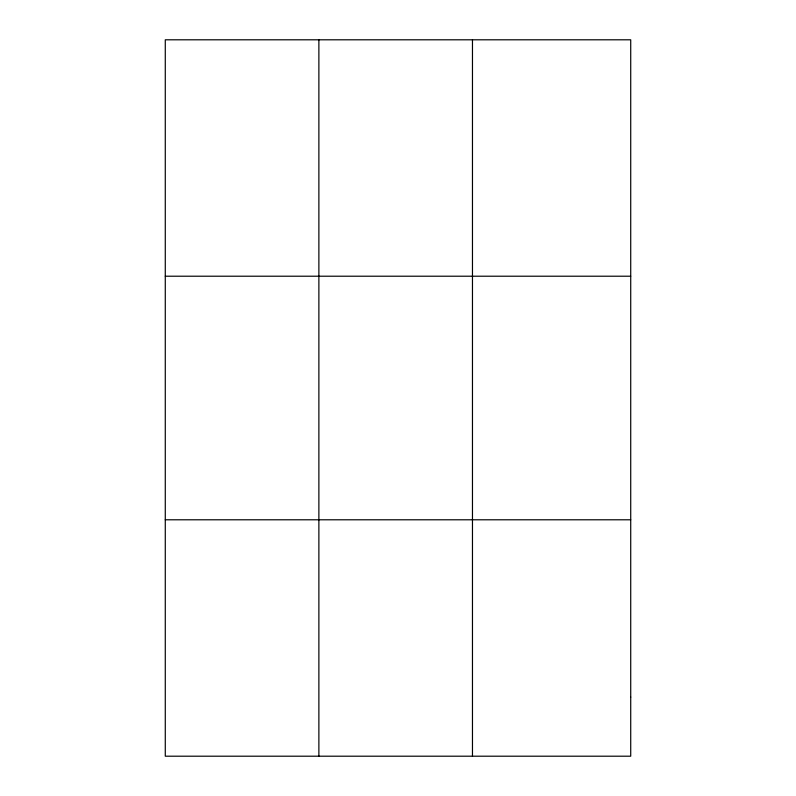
<?xml version="1.0" encoding="UTF-8"?>
<svg xmlns="http://www.w3.org/2000/svg" width="796" height="796" viewBox="0 0 796 796"><rect width="100%" height="100%" fill="white"/><g stroke="black" fill="none" stroke-linecap="round" stroke-linejoin="round"><path stroke-width="1.19" d="M318.878 39.8L318.878 756.2M472.466 39.8L472.466 756.2M165.279 276.212L630.721 276.212M165.279 519.788L630.721 519.788M630.721 697.097L630.721 756.2L165.279 756.2L165.279 39.8L630.721 39.8L630.721 697.097"/></g></svg>
